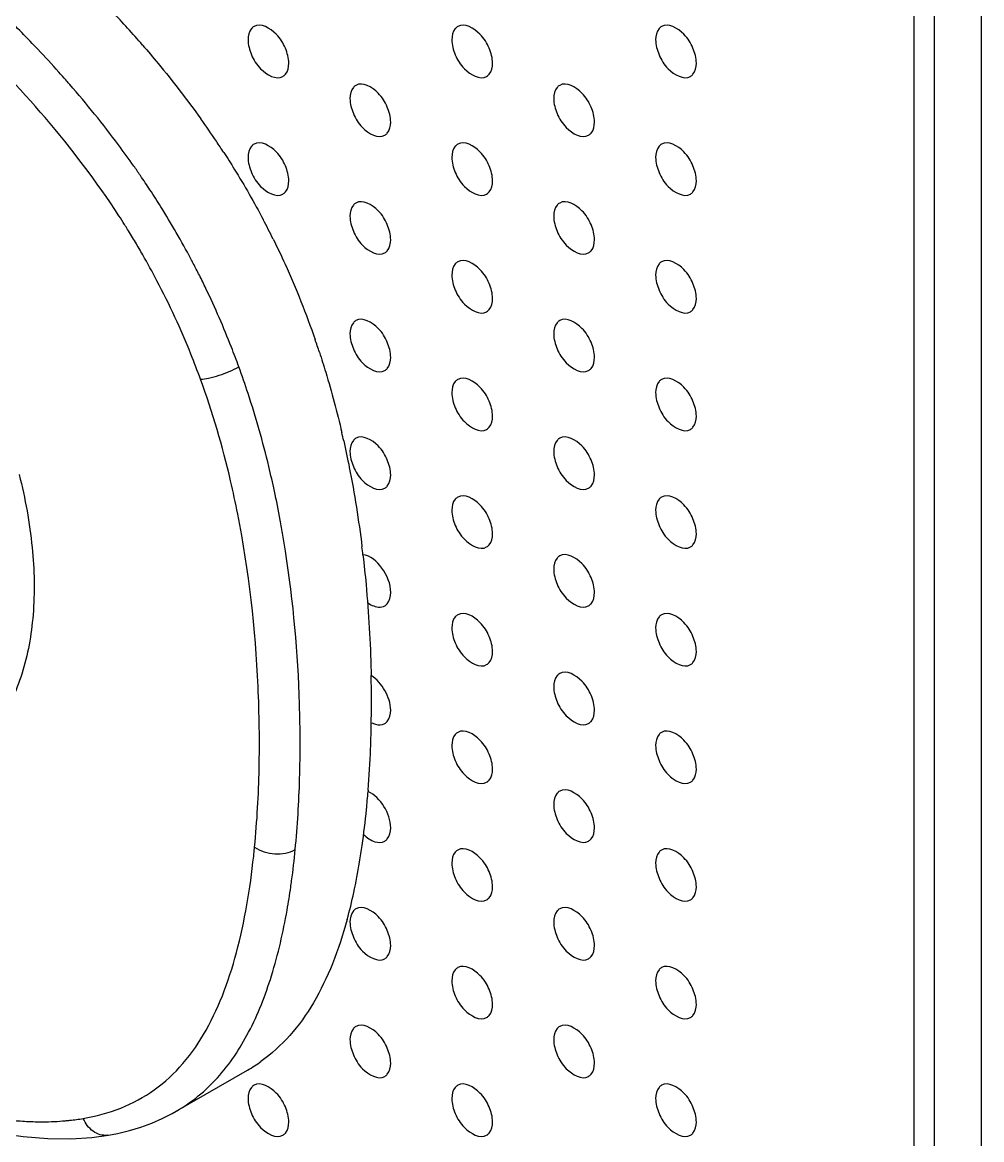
# Model space of a CAD drawing. Header units: millimetres. Extents: x 0 to 1189, y 0 to 841.
# Drawn here: x 120.17 to 153.46, y 495.67 to 534.45 of the extents above; entities that cross this region are included whole.
import ezdxf

# ---------------------------------------------------------------- set-up
doc = ezdxf.new("R2010")
doc.units = ezdxf.units.MM
doc.header["$LTSCALE"] = 65.395
doc.layers.get('0').update_dxf_attribs({"linetype": 'CONTINUOUS'})
doc.layers.add('AXIS', color=7, linetype='CONTINUOUS')
doc.layers.add('SURFACES', color=7, linetype='CONTINUOUS')

msp = doc.modelspace()

# ---------------------------------------------------------------- linework, layer by layer
at = {"color": 7, "linetype": 'Continuous'}
for p, q in [((151.117, 387.46), (151.117, 662.62)), ((131.984, 515.974), (131.986, 515.959)), ((131.987, 515.973), (131.988, 515.958)), ((132.267, 511.92), (132.269, 511.782)), ((132.27, 511.918), (132.273, 511.78)), ((132.169, 507.807), (132.165, 507.755)), ((132.169, 507.807), (132.165, 507.756)), ((125.51, 496.661), (127.985, 498.09)), ((121.848, 495.708), (122.582, 495.754)), ((122.582, 495.754), (123.154, 495.832)), ((123.154, 495.832), (123.154, 495.832))]:
    msp.add_line(p, q, dxfattribs=at)
at = {"color": 9, "linetype": 'Continuous'}
for p, q in [((120.52, 533.704), (120.509, 533.715)), ((120.521, 533.707), (120.51, 533.718)), ((121.709, 532.406), (121.674, 532.445)), ((121.711, 532.409), (121.676, 532.449)), ((125.511, 496.66), (125.529, 496.672))]:
    msp.add_line(p, q, dxfattribs=at)
at = {"color": 7, "linetype": 'Continuous'}
for points in [[(115.015, 497.033), (116.165, 496.657), (117.259, 496.343), (118.296, 496.092), (119.275, 495.905), (120.193, 495.78), (121.051, 495.715), (121.848, 495.708)], [(123.154, 495.832), (123.472, 495.892), (123.881, 495.99), (124.276, 496.108), (124.656, 496.247), (125.019, 496.404), (125.367, 496.579), (125.511, 496.66)]]:
    msp.add_lwpolyline(points, dxfattribs=at)
for centre, radius, start, end in [((93.808, 507.18), 40.416, 40.9329, 43.1513), ((100.503, 512.625), 31.781, 33.8365, 35.541), ((100.982, 512.948), 31.203, 32.9818, 33.8336), ((102.664, 513.944), 29.248, 26.3457, 27.8425), ((101.002, 513.315), 31.025, 18.1894, 19.054), ((97.283, 512.291), 34.884, 12.6335, 13.1309), ((90.042, 511.066), 42.23, 6.6733, 7.0418), ((87.568, 510.855), 44.714, 359.9064, 1.1857), ((89.17, 510.849), 43.112, 358.8652, 359.9114), ((91.805, 510.796), 40.477, 357.7927, 358.8657), ((95.284, 510.658), 36.995, 355.581, 357.7994), ((99.61, 510.341), 32.657, 354.365, 355.4595), ((102.687, 510.032), 29.565, 351.9362, 354.3741), ((106.68, 509.484), 25.534, 350.5872, 351.8974), ((109.765, 508.968), 22.407, 347.8459, 350.5982), ((113.603, 508.157), 18.484, 344.8128, 347.7998), ((125.112, 503.066), 5.746, 299.9993, 305.5036)]:
    msp.add_arc(centre, radius, start, end, dxfattribs=at)
at = {"color": 9, "linetype": 'Continuous'}
for centre, radius, start, end in [((88.637, 503.183), 44.139, 43.7712, 44.8502), ((89.839, 504.339), 42.472, 43.3934, 43.7466), ((91.308, 505.716), 40.459, 41.8648, 43.406), ((92.431, 506.726), 38.948, 41.3339, 41.8614), ((92.94, 507.173), 38.27, 41.0205, 41.255), ((98.031, 511.191), 31.782, 34.3638, 35.0857), ((98.309, 511.381), 31.445, 33.2763, 34.3646), ((99.068, 511.855), 29.156, 32.2926, 33.0014), ((99.308, 512.007), 28.871, 31.9009, 32.2921), ((99.644, 512.215), 28.477, 30.846, 31.9025), ((100.122, 512.501), 27.92, 29.807, 30.8454), ((100.187, 512.539), 27.844, 27.7013, 29.8057), ((99.89, 512.368), 29.58, 27.623, 27.9588), ((99.955, 512.402), 29.507, 26.7237, 27.6233), ((100.129, 512.489), 29.313, 25.7122, 26.724), ((98.723, 511.952), 30.818, 18.1899, 20.0087), ((93.282, 510.534), 36.445, 10.5017, 12.1157), ((91.964, 510.286), 37.786, 9.7018, 10.5063), ((90.975, 510.117), 38.789, 8.8657, 9.7016), ((96.521, 508.923), 31.857, 354.2356, 354.4212), ((100.479, 508.57), 29.297, 352.3248, 354.4605), ((102.525, 508.3), 27.233, 351.8505, 352.3138), ((105.046, 507.925), 24.684, 350.0082, 351.8811), ((123.048, 496.452), 0.629, 277.3279, 279.6597)]:
    msp.add_arc(centre, radius, start, end, dxfattribs=at)
for points, knots in [([(123.52, 527.735), (122.746, 528.927), (121.052, 531.157), (119.114, 533.171), (118.123, 534.117)], [0, 0, 0, 0, 0.509246, 1, 1, 1, 1]), ([(124.037, 529.459), (123.862, 529.709), (123.158, 530.681), (122.402, 531.615), (121.814, 532.291)], [0, 0, 0, 0, 0.253695, 1, 1, 1, 1]), ([(126.018, 526.237), (125.691, 526.853), (125.226, 527.658), (124.725, 528.44), (124.598, 528.634)], [0, 0, 0, 0, 0.750671, 1, 1, 1, 1]), ([(126.35, 522.065), (126.244, 522.354), (125.799, 523.518), (125.276, 524.652), (124.84, 525.483)], [0, 0, 0, 0, 0.247239, 1, 1, 1, 1]), ([(127.681, 522.497), (127.598, 522.724), (127.251, 523.641), (126.86, 524.542), (126.539, 525.207)], [0, 0, 0, 0, 0.247075, 1, 1, 1, 1]), ([(126.35, 522.065), (126.444, 522.068), (126.663, 522.103), (127.116, 522.228), (127.466, 522.373), (127.681, 522.497)], [0, 0, 0, 0, 0.200193, 0.471552, 1, 1, 1, 1]), ([(127.643, 517.382), (127.567, 517.77), (127.226, 519.354), (126.769, 520.914), (126.35, 522.065)], [0, 0, 0, 0, 0.243958, 1, 1, 1, 1]), ([(128.915, 518.183), (128.854, 518.468), (128.594, 519.609), (128.275, 520.737), (128.001, 521.572)], [0, 0, 0, 0, 0.248759, 1, 1, 1, 1]), ([(120.06, 518.752), (120.269, 517.923), (120.566, 516.309), (120.619, 513.966), (120.252, 511.886), (119.699, 510.67), (119.356, 510.155)], [0, 0, 0, 0, 0.289689, 0.554182, 0.790349, 1, 1, 1, 1]), ([(128.228, 505.826), (128.316, 506.732), (128.417, 508.59), (128.364, 512.458), (128.033, 515.411), (127.643, 517.382)], [0, 0, 0, 0, 0.235393, 0.480481, 1, 1, 1, 1]), ([(129.638, 505.742), (129.718, 506.561), (129.817, 508.241), (129.809, 511.702), (129.575, 514.338), (129.3, 516.096)], [0, 0, 0, 0, 0.237858, 0.485932, 1, 1, 1, 1]), ([(122.28, 496.409), (122.725, 496.485), (123.595, 496.717), (124.787, 497.363), (125.794, 498.3), (126.598, 499.483), (127.218, 500.858), (127.849, 502.936), (128.103, 504.593), (128.218, 505.723)], [0, 0, 0, 0, 0.113375, 0.224341, 0.337086, 0.455424, 0.58121, 0.714513, 1, 1, 1, 1]), ([(128.228, 505.826), (128.43, 505.685), (128.921, 505.543), (129.43, 505.622), (129.638, 505.742)], [0, 0, 0, 0, 0.506803, 1, 1, 1, 1]), ([(125.529, 496.672), (125.791, 496.824), (126.292, 497.172), (127.195, 498.038), (128.116, 499.431), (128.889, 501.42), (129.22, 502.874), (129.355, 503.642)], [0, 0, 0, 0, 0.110744, 0.222283, 0.456208, 0.714349, 1, 1, 1, 1]), ([(119.82, 496.344), (119.886, 496.338), (120.152, 496.316), (120.417, 496.303), (120.616, 496.298)], [0, 0, 0, 0, 0.252421, 1, 1, 1, 1]), ([(120.616, 496.298), (120.705, 496.296), (121.054, 496.293), (121.404, 496.307), (121.664, 496.33)], [0, 0, 0, 0, 0.253495, 1, 1, 1, 1]), ([(121.664, 496.33), (121.716, 496.335), (121.922, 496.355), (122.127, 496.383), (122.28, 496.409)], [0, 0, 0, 0, 0.25197, 1, 1, 1, 1]), ([(123.128, 495.828), (123.044, 495.817), (122.863, 495.831), (122.53, 495.995), (122.353, 496.236), (122.28, 496.409)], [0, 0, 0, 0, 0.232936, 0.48422, 1, 1, 1, 1])]:
    msp.add_open_spline(points, degree=3, knots=knots, dxfattribs=at)
at = {"color": 7, "linetype": 'Continuous'}
for points, knots in [([(124.341, 533.659), (124.522, 533.45), (125.225, 532.62), (125.892, 531.759), (126.363, 531.099)], [0, 0, 0, 0, 0.254601, 1, 1, 1, 1]), ([(127.156, 529.934), (127.281, 529.743), (127.763, 528.982), (128.211, 528.199), (128.525, 527.604)], [0, 0, 0, 0, 0.253075, 1, 1, 1, 1]), ([(128.873, 526.924), (129.015, 526.639), (129.554, 525.503), (130.02, 524.331), (130.327, 523.443)], [0, 0, 0, 0, 0.252828, 1, 1, 1, 1]), ([(130.476, 522.999), (130.552, 522.769), (130.842, 521.85), (131.09, 520.918), (131.254, 520.216)], [0, 0, 0, 0, 0.251191, 1, 1, 1, 1]), ([(131.322, 519.92), (131.39, 519.615), (131.646, 518.398), (131.84, 517.167), (131.954, 516.243)], [0, 0, 0, 0, 0.2514, 1, 1, 1, 1]), ([(131.988, 515.958), (132.028, 515.619), (132.168, 514.276), (132.246, 512.927), (132.27, 511.918)], [0, 0, 0, 0, 0.25276, 1, 1, 1, 1]), ([(131.441, 503.315), (131.299, 502.793), (130.976, 501.8), (130.321, 500.433), (129.497, 499.272), (128.814, 498.648), (128.449, 498.388)], [0, 0, 0, 0, 0.276397, 0.53226, 0.771076, 1, 1, 1, 1])]:
    msp.add_open_spline(points, degree=3, knots=knots, dxfattribs=at)
at = {"layer": 'AXIS', "color": 7, "linetype": 'Continuous'}
for points, knots in [([(129.415, 533.029), (129.415, 533.208), (129.309, 533.582), (128.996, 534.109), (128.442, 534.439), (128.207, 534.303)], [0, 0, 0, 0, 0.277753, 0.577543, 1, 1, 1, 1]), ([(136.486, 533.029), (136.486, 533.208), (136.38, 533.582), (136.067, 534.109), (135.513, 534.439), (135.278, 534.303)], [0, 0, 0, 0, 0.277753, 0.577543, 1, 1, 1, 1]), ([(143.557, 533.029), (143.557, 533.208), (143.451, 533.583), (143.138, 534.109), (142.585, 534.439), (142.349, 534.303)], [0, 0, 0, 0, 0.277753, 0.577543, 1, 1, 1, 1]), ([(128.207, 534.303), (128.174, 534.284), (128.04, 534.17), (128.001, 533.979), (128.001, 533.845)], [0, 0, 0, 0, 0.220867, 1, 1, 1, 1]), ([(135.278, 534.303), (135.246, 534.284), (135.111, 534.17), (135.072, 533.98), (135.072, 533.845)], [0, 0, 0, 0, 0.220867, 1, 1, 1, 1]), ([(142.349, 534.303), (142.317, 534.284), (142.182, 534.17), (142.143, 533.98), (142.143, 533.845)], [0, 0, 0, 0, 0.220867, 1, 1, 1, 1]), ([(128.001, 533.845), (128.001, 533.667), (128.107, 533.292), (128.42, 532.765), (128.974, 532.435), (129.209, 532.572)], [0, 0, 0, 0, 0.277753, 0.577543, 1, 1, 1, 1]), ([(135.072, 533.845), (135.072, 533.667), (135.178, 533.292), (135.491, 532.766), (136.045, 532.435), (136.28, 532.572)], [0, 0, 0, 0, 0.277753, 0.577543, 1, 1, 1, 1]), ([(142.143, 533.845), (142.143, 533.667), (142.249, 533.292), (142.562, 532.766), (143.116, 532.435), (143.351, 532.572)], [0, 0, 0, 0, 0.277753, 0.577543, 1, 1, 1, 1]), ([(129.209, 532.572), (129.242, 532.591), (129.376, 532.704), (129.415, 532.895), (129.415, 533.029)], [0, 0, 0, 0, 0.220867, 1, 1, 1, 1]), ([(136.28, 532.572), (136.313, 532.591), (136.447, 532.704), (136.486, 532.895), (136.486, 533.029)], [0, 0, 0, 0, 0.220867, 1, 1, 1, 1]), ([(143.351, 532.572), (143.384, 532.591), (143.518, 532.704), (143.557, 532.895), (143.557, 533.029)], [0, 0, 0, 0, 0.220867, 1, 1, 1, 1]), ([(132.951, 530.988), (132.951, 531.166), (132.844, 531.541), (132.532, 532.068), (131.978, 532.398), (131.743, 532.262)], [0, 0, 0, 0, 0.277753, 0.577543, 1, 1, 1, 1]), ([(140.022, 530.988), (140.022, 531.166), (139.916, 531.541), (139.603, 532.068), (139.049, 532.398), (138.814, 532.262)], [0, 0, 0, 0, 0.277753, 0.577543, 1, 1, 1, 1]), ([(131.743, 532.262), (131.71, 532.242), (131.575, 532.129), (131.536, 531.938), (131.536, 531.804)], [0, 0, 0, 0, 0.220867, 1, 1, 1, 1]), ([(138.814, 532.262), (138.781, 532.242), (138.647, 532.129), (138.608, 531.938), (138.608, 531.804)], [0, 0, 0, 0, 0.220867, 1, 1, 1, 1]), ([(131.536, 531.804), (131.536, 531.625), (131.643, 531.251), (131.955, 530.724), (132.509, 530.394), (132.744, 530.53)], [0, 0, 0, 0, 0.277753, 0.577543, 1, 1, 1, 1]), ([(138.608, 531.804), (138.608, 531.625), (138.714, 531.251), (139.026, 530.724), (139.58, 530.394), (139.815, 530.53)], [0, 0, 0, 0, 0.277753, 0.577543, 1, 1, 1, 1]), ([(132.744, 530.53), (132.777, 530.549), (132.912, 530.663), (132.951, 530.854), (132.951, 530.988)], [0, 0, 0, 0, 0.220867, 1, 1, 1, 1]), ([(139.815, 530.53), (139.848, 530.549), (139.983, 530.663), (140.022, 530.854), (140.022, 530.988)], [0, 0, 0, 0, 0.220867, 1, 1, 1, 1]), ([(128.207, 530.22), (128.174, 530.201), (128.04, 530.088), (128.001, 529.897), (128.001, 529.763)], [0, 0, 0, 0, 0.220867, 1, 1, 1, 1]), ([(129.415, 528.946), (129.415, 529.125), (129.309, 529.5), (128.996, 530.026), (128.442, 530.357), (128.207, 530.22)], [0, 0, 0, 0, 0.277753, 0.577543, 1, 1, 1, 1]), ([(135.278, 530.22), (135.246, 530.201), (135.111, 530.088), (135.072, 529.897), (135.072, 529.763)], [0, 0, 0, 0, 0.220867, 1, 1, 1, 1]), ([(136.486, 528.946), (136.486, 529.125), (136.38, 529.5), (136.067, 530.026), (135.513, 530.357), (135.278, 530.22)], [0, 0, 0, 0, 0.277753, 0.577543, 1, 1, 1, 1]), ([(142.349, 530.22), (142.317, 530.201), (142.182, 530.088), (142.143, 529.897), (142.143, 529.763)], [0, 0, 0, 0, 0.220867, 1, 1, 1, 1]), ([(143.557, 528.947), (143.557, 529.125), (143.451, 529.5), (143.138, 530.026), (142.585, 530.357), (142.349, 530.22)], [0, 0, 0, 0, 0.277753, 0.577543, 1, 1, 1, 1]), ([(128.001, 529.763), (128.001, 529.584), (128.107, 529.209), (128.42, 528.683), (128.974, 528.352), (129.209, 528.489)], [0, 0, 0, 0, 0.277753, 0.577543, 1, 1, 1, 1]), ([(135.072, 529.763), (135.072, 529.584), (135.178, 529.209), (135.491, 528.683), (136.045, 528.352), (136.28, 528.489)], [0, 0, 0, 0, 0.277753, 0.577543, 1, 1, 1, 1]), ([(142.143, 529.763), (142.143, 529.584), (142.249, 529.209), (142.562, 528.683), (143.116, 528.352), (143.351, 528.489)], [0, 0, 0, 0, 0.277753, 0.577543, 1, 1, 1, 1]), ([(129.209, 528.489), (129.242, 528.508), (129.376, 528.622), (129.415, 528.812), (129.415, 528.946)], [0, 0, 0, 0, 0.220867, 1, 1, 1, 1]), ([(136.28, 528.489), (136.313, 528.508), (136.447, 528.622), (136.486, 528.812), (136.486, 528.946)], [0, 0, 0, 0, 0.220867, 1, 1, 1, 1]), ([(143.351, 528.489), (143.384, 528.508), (143.518, 528.622), (143.557, 528.812), (143.557, 528.947)], [0, 0, 0, 0, 0.220867, 1, 1, 1, 1]), ([(131.743, 528.179), (131.71, 528.16), (131.575, 528.046), (131.536, 527.856), (131.536, 527.722)], [0, 0, 0, 0, 0.220867, 1, 1, 1, 1]), ([(132.951, 526.905), (132.951, 527.084), (132.844, 527.459), (132.532, 527.985), (131.978, 528.316), (131.743, 528.179)], [0, 0, 0, 0, 0.277753, 0.577543, 1, 1, 1, 1]), ([(138.814, 528.179), (138.781, 528.16), (138.647, 528.047), (138.608, 527.856), (138.608, 527.722)], [0, 0, 0, 0, 0.220867, 1, 1, 1, 1]), ([(140.022, 526.905), (140.022, 527.084), (139.916, 527.459), (139.603, 527.985), (139.049, 528.316), (138.814, 528.179)], [0, 0, 0, 0, 0.277753, 0.577543, 1, 1, 1, 1]), ([(131.536, 527.722), (131.536, 527.543), (131.643, 527.168), (131.955, 526.642), (132.509, 526.311), (132.744, 526.448)], [0, 0, 0, 0, 0.277753, 0.577543, 1, 1, 1, 1]), ([(138.608, 527.722), (138.608, 527.543), (138.714, 527.168), (139.026, 526.642), (139.58, 526.311), (139.815, 526.448)], [0, 0, 0, 0, 0.277753, 0.577543, 1, 1, 1, 1]), ([(132.744, 526.448), (132.777, 526.467), (132.912, 526.58), (132.951, 526.771), (132.951, 526.905)], [0, 0, 0, 0, 0.220867, 1, 1, 1, 1]), ([(139.815, 526.448), (139.848, 526.467), (139.983, 526.58), (140.022, 526.771), (140.022, 526.905)], [0, 0, 0, 0, 0.220867, 1, 1, 1, 1]), ([(136.486, 524.864), (136.486, 525.043), (136.38, 525.417), (136.067, 525.944), (135.513, 526.274), (135.278, 526.138)], [0, 0, 0, 0, 0.277753, 0.577543, 1, 1, 1, 1]), ([(143.557, 524.864), (143.557, 525.043), (143.451, 525.418), (143.138, 525.944), (142.585, 526.274), (142.349, 526.138)], [0, 0, 0, 0, 0.277753, 0.577543, 1, 1, 1, 1]), ([(135.278, 526.138), (135.246, 526.119), (135.111, 526.005), (135.072, 525.815), (135.072, 525.68)], [0, 0, 0, 0, 0.220867, 1, 1, 1, 1]), ([(142.349, 526.138), (142.317, 526.119), (142.182, 526.005), (142.143, 525.815), (142.143, 525.68)], [0, 0, 0, 0, 0.220867, 1, 1, 1, 1]), ([(135.072, 525.68), (135.072, 525.502), (135.178, 525.127), (135.491, 524.601), (136.045, 524.27), (136.28, 524.407)], [0, 0, 0, 0, 0.277753, 0.577543, 1, 1, 1, 1]), ([(142.143, 525.68), (142.143, 525.502), (142.249, 525.127), (142.562, 524.601), (143.116, 524.27), (143.351, 524.407)], [0, 0, 0, 0, 0.277753, 0.577543, 1, 1, 1, 1]), ([(136.28, 524.407), (136.313, 524.426), (136.447, 524.539), (136.486, 524.73), (136.486, 524.864)], [0, 0, 0, 0, 0.220867, 1, 1, 1, 1]), ([(143.351, 524.407), (143.384, 524.426), (143.518, 524.539), (143.557, 524.73), (143.557, 524.864)], [0, 0, 0, 0, 0.220867, 1, 1, 1, 1]), ([(132.951, 522.823), (132.951, 523.001), (132.844, 523.376), (132.532, 523.903), (131.978, 524.233), (131.743, 524.097)], [0, 0, 0, 0, 0.277753, 0.577543, 1, 1, 1, 1]), ([(140.022, 522.823), (140.022, 523.001), (139.916, 523.376), (139.603, 523.903), (139.049, 524.233), (138.814, 524.097)], [0, 0, 0, 0, 0.277753, 0.577543, 1, 1, 1, 1]), ([(131.743, 524.097), (131.71, 524.077), (131.575, 523.964), (131.536, 523.773), (131.536, 523.639)], [0, 0, 0, 0, 0.220867, 1, 1, 1, 1]), ([(138.814, 524.097), (138.781, 524.077), (138.647, 523.964), (138.608, 523.773), (138.608, 523.639)], [0, 0, 0, 0, 0.220867, 1, 1, 1, 1]), ([(131.536, 523.639), (131.536, 523.46), (131.643, 523.086), (131.955, 522.559), (132.509, 522.229), (132.744, 522.365)], [0, 0, 0, 0, 0.277753, 0.577543, 1, 1, 1, 1]), ([(138.608, 523.639), (138.608, 523.46), (138.714, 523.086), (139.026, 522.559), (139.58, 522.229), (139.815, 522.365)], [0, 0, 0, 0, 0.277753, 0.577543, 1, 1, 1, 1]), ([(132.744, 522.365), (132.777, 522.384), (132.912, 522.498), (132.951, 522.689), (132.951, 522.823)], [0, 0, 0, 0, 0.220867, 1, 1, 1, 1]), ([(139.815, 522.365), (139.848, 522.384), (139.983, 522.498), (140.022, 522.689), (140.022, 522.823)], [0, 0, 0, 0, 0.220867, 1, 1, 1, 1]), ([(135.278, 522.055), (135.246, 522.036), (135.111, 521.923), (135.072, 521.732), (135.072, 521.598)], [0, 0, 0, 0, 0.220867, 1, 1, 1, 1]), ([(136.486, 520.781), (136.486, 520.96), (136.38, 521.335), (136.067, 521.861), (135.513, 522.192), (135.278, 522.055)], [0, 0, 0, 0, 0.277753, 0.577543, 1, 1, 1, 1]), ([(142.349, 522.055), (142.317, 522.036), (142.182, 521.923), (142.143, 521.732), (142.143, 521.598)], [0, 0, 0, 0, 0.220867, 1, 1, 1, 1]), ([(143.557, 520.781), (143.557, 520.96), (143.451, 521.335), (143.138, 521.861), (142.585, 522.192), (142.349, 522.055)], [0, 0, 0, 0, 0.277753, 0.577543, 1, 1, 1, 1]), ([(135.072, 521.598), (135.072, 521.419), (135.178, 521.044), (135.491, 520.518), (136.045, 520.187), (136.28, 520.324)], [0, 0, 0, 0, 0.277753, 0.577543, 1, 1, 1, 1]), ([(142.143, 521.598), (142.143, 521.419), (142.249, 521.044), (142.562, 520.518), (143.116, 520.187), (143.351, 520.324)], [0, 0, 0, 0, 0.277753, 0.577543, 1, 1, 1, 1]), ([(136.28, 520.324), (136.313, 520.343), (136.447, 520.457), (136.486, 520.647), (136.486, 520.781)], [0, 0, 0, 0, 0.220867, 1, 1, 1, 1]), ([(143.351, 520.324), (143.384, 520.343), (143.518, 520.457), (143.557, 520.647), (143.557, 520.781)], [0, 0, 0, 0, 0.220867, 1, 1, 1, 1]), ([(131.743, 520.014), (131.71, 519.995), (131.575, 519.881), (131.536, 519.691), (131.536, 519.557)], [0, 0, 0, 0, 0.220867, 1, 1, 1, 1]), ([(132.951, 518.74), (132.951, 518.919), (132.844, 519.294), (132.532, 519.82), (131.978, 520.151), (131.743, 520.014)], [0, 0, 0, 0, 0.277753, 0.577543, 1, 1, 1, 1]), ([(138.814, 520.014), (138.781, 519.995), (138.647, 519.882), (138.608, 519.691), (138.608, 519.557)], [0, 0, 0, 0, 0.220867, 1, 1, 1, 1]), ([(140.022, 518.74), (140.022, 518.919), (139.916, 519.294), (139.603, 519.82), (139.049, 520.151), (138.814, 520.014)], [0, 0, 0, 0, 0.277753, 0.577543, 1, 1, 1, 1]), ([(131.536, 519.557), (131.536, 519.378), (131.643, 519.003), (131.955, 518.477), (132.509, 518.146), (132.744, 518.283)], [0, 0, 0, 0, 0.277753, 0.577543, 1, 1, 1, 1]), ([(138.608, 519.557), (138.608, 519.378), (138.714, 519.003), (139.026, 518.477), (139.58, 518.146), (139.815, 518.283)], [0, 0, 0, 0, 0.277753, 0.577543, 1, 1, 1, 1]), ([(132.744, 518.283), (132.777, 518.302), (132.912, 518.415), (132.951, 518.606), (132.951, 518.74)], [0, 0, 0, 0, 0.220867, 1, 1, 1, 1]), ([(139.815, 518.283), (139.848, 518.302), (139.983, 518.415), (140.022, 518.606), (140.022, 518.74)], [0, 0, 0, 0, 0.220867, 1, 1, 1, 1]), ([(136.486, 516.699), (136.486, 516.878), (136.38, 517.252), (136.067, 517.779), (135.513, 518.109), (135.278, 517.973)], [0, 0, 0, 0, 0.277753, 0.577543, 1, 1, 1, 1]), ([(143.557, 516.699), (143.557, 516.878), (143.451, 517.253), (143.138, 517.779), (142.585, 518.109), (142.349, 517.973)], [0, 0, 0, 0, 0.277753, 0.577543, 1, 1, 1, 1]), ([(135.278, 517.973), (135.246, 517.954), (135.111, 517.84), (135.072, 517.65), (135.072, 517.515)], [0, 0, 0, 0, 0.220867, 1, 1, 1, 1]), ([(142.349, 517.973), (142.317, 517.954), (142.182, 517.84), (142.143, 517.65), (142.143, 517.515)], [0, 0, 0, 0, 0.220867, 1, 1, 1, 1]), ([(135.072, 517.515), (135.072, 517.337), (135.178, 516.962), (135.491, 516.436), (136.045, 516.105), (136.28, 516.242)], [0, 0, 0, 0, 0.277753, 0.577543, 1, 1, 1, 1]), ([(142.143, 517.515), (142.143, 517.337), (142.249, 516.962), (142.562, 516.436), (143.116, 516.105), (143.351, 516.242)], [0, 0, 0, 0, 0.277753, 0.577543, 1, 1, 1, 1]), ([(136.28, 516.242), (136.313, 516.261), (136.447, 516.374), (136.486, 516.565), (136.486, 516.699)], [0, 0, 0, 0, 0.220867, 1, 1, 1, 1]), ([(143.351, 516.242), (143.384, 516.261), (143.518, 516.374), (143.557, 516.565), (143.557, 516.699)], [0, 0, 0, 0, 0.220867, 1, 1, 1, 1]), ([(132.951, 514.658), (132.951, 514.96), (132.725, 515.512), (132.25, 515.943), (131.984, 515.975)], [0, 0, 0, 0, 0.530167, 1, 1, 1, 1]), ([(138.814, 515.932), (138.781, 515.912), (138.647, 515.799), (138.608, 515.608), (138.608, 515.474)], [0, 0, 0, 0, 0.220867, 1, 1, 1, 1]), ([(140.022, 514.658), (140.022, 514.836), (139.916, 515.211), (139.603, 515.738), (139.049, 516.068), (138.814, 515.932)], [0, 0, 0, 0, 0.277753, 0.577543, 1, 1, 1, 1]), ([(138.608, 515.474), (138.608, 515.295), (138.714, 514.921), (139.026, 514.394), (139.58, 514.064), (139.815, 514.2)], [0, 0, 0, 0, 0.277753, 0.577543, 1, 1, 1, 1]), ([(132.744, 514.2), (132.777, 514.219), (132.912, 514.333), (132.951, 514.524), (132.951, 514.658)], [0, 0, 0, 0, 0.220867, 1, 1, 1, 1]), ([(139.815, 514.2), (139.848, 514.219), (139.983, 514.333), (140.022, 514.524), (140.022, 514.658)], [0, 0, 0, 0, 0.220867, 1, 1, 1, 1]), ([(132.146, 514.314), (132.197, 514.276), (132.369, 514.165), (132.619, 514.127), (132.744, 514.2)], [0, 0, 0, 0, 0.304523, 1, 1, 1, 1]), ([(135.278, 513.89), (135.246, 513.871), (135.111, 513.758), (135.072, 513.567), (135.072, 513.433)], [0, 0, 0, 0, 0.220867, 1, 1, 1, 1]), ([(136.486, 512.616), (136.486, 512.795), (136.38, 513.17), (136.067, 513.696), (135.513, 514.027), (135.278, 513.89)], [0, 0, 0, 0, 0.277753, 0.577543, 1, 1, 1, 1]), ([(142.349, 513.89), (142.317, 513.871), (142.182, 513.758), (142.143, 513.567), (142.143, 513.433)], [0, 0, 0, 0, 0.220867, 1, 1, 1, 1]), ([(143.557, 512.616), (143.557, 512.795), (143.451, 513.17), (143.138, 513.696), (142.585, 514.027), (142.349, 513.89)], [0, 0, 0, 0, 0.277753, 0.577543, 1, 1, 1, 1]), ([(135.072, 513.433), (135.072, 513.254), (135.178, 512.879), (135.491, 512.353), (136.045, 512.022), (136.28, 512.159)], [0, 0, 0, 0, 0.277753, 0.577543, 1, 1, 1, 1]), ([(142.143, 513.433), (142.143, 513.254), (142.249, 512.879), (142.562, 512.353), (143.116, 512.022), (143.351, 512.159)], [0, 0, 0, 0, 0.277753, 0.577543, 1, 1, 1, 1]), ([(136.28, 512.159), (136.313, 512.178), (136.447, 512.292), (136.486, 512.482), (136.486, 512.616)], [0, 0, 0, 0, 0.220867, 1, 1, 1, 1]), ([(143.351, 512.159), (143.384, 512.178), (143.518, 512.292), (143.557, 512.482), (143.557, 512.616)], [0, 0, 0, 0, 0.220867, 1, 1, 1, 1]), ([(138.814, 511.849), (138.781, 511.83), (138.647, 511.717), (138.608, 511.526), (138.608, 511.392)], [0, 0, 0, 0, 0.220867, 1, 1, 1, 1]), ([(140.022, 510.575), (140.022, 510.754), (139.916, 511.129), (139.603, 511.655), (139.049, 511.986), (138.814, 511.849)], [0, 0, 0, 0, 0.277753, 0.577543, 1, 1, 1, 1]), ([(132.951, 510.575), (132.951, 510.812), (132.791, 511.281), (132.472, 511.659), (132.269, 511.784)], [0, 0, 0, 0, 0.497758, 1, 1, 1, 1]), ([(138.608, 511.392), (138.608, 511.213), (138.714, 510.838), (139.026, 510.312), (139.58, 509.981), (139.815, 510.118)], [0, 0, 0, 0, 0.277753, 0.577543, 1, 1, 1, 1]), ([(132.744, 510.118), (132.777, 510.137), (132.912, 510.25), (132.951, 510.441), (132.951, 510.575)], [0, 0, 0, 0, 0.220867, 1, 1, 1, 1]), ([(139.815, 510.118), (139.848, 510.137), (139.983, 510.25), (140.022, 510.441), (140.022, 510.575)], [0, 0, 0, 0, 0.220867, 1, 1, 1, 1]), ([(132.297, 510.138), (132.337, 510.119), (132.477, 510.062), (132.651, 510.063), (132.744, 510.118)], [0, 0, 0, 0, 0.290299, 1, 1, 1, 1]), ([(136.486, 508.534), (136.486, 508.713), (136.38, 509.087), (136.067, 509.614), (135.513, 509.944), (135.278, 509.808)], [0, 0, 0, 0, 0.277753, 0.577543, 1, 1, 1, 1]), ([(143.557, 508.534), (143.557, 508.713), (143.451, 509.088), (143.138, 509.614), (142.585, 509.944), (142.349, 509.808)], [0, 0, 0, 0, 0.277753, 0.577543, 1, 1, 1, 1]), ([(135.278, 509.808), (135.246, 509.789), (135.111, 509.675), (135.072, 509.485), (135.072, 509.35)], [0, 0, 0, 0, 0.220867, 1, 1, 1, 1]), ([(142.349, 509.808), (142.317, 509.789), (142.182, 509.675), (142.143, 509.485), (142.143, 509.35)], [0, 0, 0, 0, 0.220867, 1, 1, 1, 1]), ([(135.072, 509.35), (135.072, 509.172), (135.178, 508.797), (135.491, 508.271), (136.045, 507.94), (136.28, 508.077)], [0, 0, 0, 0, 0.277753, 0.577543, 1, 1, 1, 1]), ([(142.143, 509.35), (142.143, 509.172), (142.249, 508.797), (142.562, 508.271), (143.116, 507.94), (143.351, 508.077)], [0, 0, 0, 0, 0.277753, 0.577543, 1, 1, 1, 1]), ([(136.28, 508.077), (136.313, 508.096), (136.447, 508.209), (136.486, 508.4), (136.486, 508.534)], [0, 0, 0, 0, 0.220867, 1, 1, 1, 1]), ([(143.351, 508.077), (143.384, 508.096), (143.518, 508.209), (143.557, 508.4), (143.557, 508.534)], [0, 0, 0, 0, 0.220867, 1, 1, 1, 1]), ([(132.951, 506.493), (132.951, 506.753), (132.766, 507.257), (132.395, 507.655), (132.164, 507.758)], [0, 0, 0, 0, 0.50787, 1, 1, 1, 1]), ([(138.814, 507.767), (138.781, 507.747), (138.647, 507.634), (138.608, 507.443), (138.608, 507.309)], [0, 0, 0, 0, 0.220867, 1, 1, 1, 1]), ([(140.022, 506.493), (140.022, 506.671), (139.916, 507.046), (139.603, 507.573), (139.049, 507.903), (138.814, 507.767)], [0, 0, 0, 0, 0.277753, 0.577543, 1, 1, 1, 1]), ([(138.608, 507.309), (138.608, 507.13), (138.714, 506.756), (139.026, 506.229), (139.58, 505.899), (139.815, 506.035)], [0, 0, 0, 0, 0.277753, 0.577543, 1, 1, 1, 1]), ([(132.744, 506.035), (132.777, 506.054), (132.912, 506.168), (132.951, 506.359), (132.951, 506.493)], [0, 0, 0, 0, 0.220867, 1, 1, 1, 1]), ([(139.815, 506.035), (139.848, 506.054), (139.983, 506.168), (140.022, 506.359), (140.022, 506.493)], [0, 0, 0, 0, 0.220867, 1, 1, 1, 1]), ([(132.009, 506.266), (132.12, 506.157), (132.34, 505.986), (132.645, 505.978), (132.744, 506.035)], [0, 0, 0, 0, 0.575221, 1, 1, 1, 1]), ([(135.278, 505.725), (135.246, 505.706), (135.111, 505.593), (135.072, 505.402), (135.072, 505.268)], [0, 0, 0, 0, 0.220867, 1, 1, 1, 1]), ([(136.486, 504.451), (136.486, 504.63), (136.38, 505.005), (136.067, 505.531), (135.513, 505.862), (135.278, 505.725)], [0, 0, 0, 0, 0.277753, 0.577543, 1, 1, 1, 1]), ([(142.349, 505.725), (142.317, 505.706), (142.182, 505.593), (142.143, 505.402), (142.143, 505.268)], [0, 0, 0, 0, 0.220867, 1, 1, 1, 1]), ([(143.557, 504.451), (143.557, 504.63), (143.451, 505.005), (143.138, 505.531), (142.585, 505.862), (142.349, 505.725)], [0, 0, 0, 0, 0.277753, 0.577543, 1, 1, 1, 1]), ([(135.072, 505.268), (135.072, 505.089), (135.178, 504.714), (135.491, 504.188), (136.045, 503.857), (136.28, 503.994)], [0, 0, 0, 0, 0.277753, 0.577543, 1, 1, 1, 1]), ([(142.143, 505.268), (142.143, 505.089), (142.249, 504.714), (142.562, 504.188), (143.116, 503.857), (143.351, 503.994)], [0, 0, 0, 0, 0.277753, 0.577543, 1, 1, 1, 1]), ([(136.28, 503.994), (136.313, 504.013), (136.447, 504.127), (136.486, 504.317), (136.486, 504.451)], [0, 0, 0, 0, 0.220867, 1, 1, 1, 1]), ([(143.351, 503.994), (143.384, 504.013), (143.518, 504.127), (143.557, 504.317), (143.557, 504.451)], [0, 0, 0, 0, 0.220867, 1, 1, 1, 1]), ([(131.743, 503.684), (131.71, 503.665), (131.575, 503.551), (131.536, 503.361), (131.536, 503.227)], [0, 0, 0, 0, 0.220867, 1, 1, 1, 1]), ([(132.951, 502.41), (132.951, 502.589), (132.844, 502.964), (132.532, 503.49), (131.978, 503.821), (131.743, 503.684)], [0, 0, 0, 0, 0.277753, 0.577543, 1, 1, 1, 1]), ([(138.814, 503.684), (138.781, 503.665), (138.647, 503.551), (138.608, 503.361), (138.608, 503.227)], [0, 0, 0, 0, 0.220867, 1, 1, 1, 1]), ([(140.022, 502.41), (140.022, 502.589), (139.916, 502.964), (139.603, 503.49), (139.049, 503.821), (138.814, 503.684)], [0, 0, 0, 0, 0.277753, 0.577543, 1, 1, 1, 1]), ([(131.536, 503.227), (131.536, 503.048), (131.643, 502.673), (131.955, 502.147), (132.509, 501.816), (132.744, 501.953)], [0, 0, 0, 0, 0.277753, 0.577543, 1, 1, 1, 1]), ([(138.608, 503.227), (138.608, 503.048), (138.714, 502.673), (139.026, 502.147), (139.58, 501.816), (139.815, 501.953)], [0, 0, 0, 0, 0.277753, 0.577543, 1, 1, 1, 1]), ([(132.744, 501.953), (132.777, 501.972), (132.912, 502.085), (132.951, 502.276), (132.951, 502.41)], [0, 0, 0, 0, 0.220867, 1, 1, 1, 1]), ([(139.815, 501.953), (139.848, 501.972), (139.983, 502.085), (140.022, 502.276), (140.022, 502.41)], [0, 0, 0, 0, 0.220867, 1, 1, 1, 1]), ([(136.486, 500.369), (136.486, 500.548), (136.38, 500.922), (136.067, 501.449), (135.513, 501.779), (135.278, 501.643)], [0, 0, 0, 0, 0.277753, 0.577543, 1, 1, 1, 1]), ([(143.557, 500.369), (143.557, 500.548), (143.451, 500.923), (143.138, 501.449), (142.585, 501.779), (142.349, 501.643)], [0, 0, 0, 0, 0.277753, 0.577543, 1, 1, 1, 1]), ([(135.278, 501.643), (135.246, 501.624), (135.111, 501.51), (135.072, 501.32), (135.072, 501.185)], [0, 0, 0, 0, 0.220867, 1, 1, 1, 1]), ([(142.349, 501.643), (142.317, 501.624), (142.182, 501.51), (142.143, 501.32), (142.143, 501.185)], [0, 0, 0, 0, 0.220867, 1, 1, 1, 1]), ([(135.072, 501.185), (135.072, 501.007), (135.178, 500.632), (135.491, 500.106), (136.045, 499.775), (136.28, 499.912)], [0, 0, 0, 0, 0.277753, 0.577543, 1, 1, 1, 1]), ([(142.143, 501.185), (142.143, 501.007), (142.249, 500.632), (142.562, 500.106), (143.116, 499.775), (143.351, 499.912)], [0, 0, 0, 0, 0.277753, 0.577543, 1, 1, 1, 1]), ([(136.28, 499.912), (136.313, 499.931), (136.447, 500.044), (136.486, 500.235), (136.486, 500.369)], [0, 0, 0, 0, 0.220867, 1, 1, 1, 1]), ([(143.351, 499.912), (143.384, 499.931), (143.518, 500.044), (143.557, 500.235), (143.557, 500.369)], [0, 0, 0, 0, 0.220867, 1, 1, 1, 1]), ([(131.743, 499.602), (131.71, 499.582), (131.575, 499.469), (131.536, 499.278), (131.536, 499.144)], [0, 0, 0, 0, 0.220867, 1, 1, 1, 1]), ([(132.951, 498.328), (132.951, 498.506), (132.844, 498.881), (132.532, 499.408), (131.978, 499.738), (131.743, 499.602)], [0, 0, 0, 0, 0.277753, 0.577543, 1, 1, 1, 1]), ([(138.814, 499.602), (138.781, 499.582), (138.647, 499.469), (138.608, 499.278), (138.608, 499.144)], [0, 0, 0, 0, 0.220867, 1, 1, 1, 1]), ([(140.022, 498.328), (140.022, 498.506), (139.916, 498.881), (139.603, 499.408), (139.049, 499.738), (138.814, 499.602)], [0, 0, 0, 0, 0.277753, 0.577543, 1, 1, 1, 1]), ([(131.536, 499.144), (131.536, 498.965), (131.643, 498.591), (131.955, 498.064), (132.509, 497.734), (132.744, 497.87)], [0, 0, 0, 0, 0.277753, 0.577543, 1, 1, 1, 1]), ([(138.608, 499.144), (138.608, 498.965), (138.714, 498.591), (139.026, 498.064), (139.58, 497.734), (139.815, 497.87)], [0, 0, 0, 0, 0.277753, 0.577543, 1, 1, 1, 1]), ([(132.744, 497.87), (132.777, 497.889), (132.912, 498.003), (132.951, 498.194), (132.951, 498.328)], [0, 0, 0, 0, 0.220867, 1, 1, 1, 1]), ([(139.815, 497.87), (139.848, 497.889), (139.983, 498.003), (140.022, 498.194), (140.022, 498.328)], [0, 0, 0, 0, 0.220867, 1, 1, 1, 1]), ([(128.207, 497.56), (128.174, 497.541), (128.04, 497.428), (128.001, 497.237), (128.001, 497.103)], [0, 0, 0, 0, 0.220867, 1, 1, 1, 1]), ([(129.415, 496.286), (129.415, 496.465), (129.309, 496.84), (128.996, 497.366), (128.442, 497.697), (128.207, 497.56)], [0, 0, 0, 0, 0.277753, 0.577543, 1, 1, 1, 1]), ([(135.278, 497.56), (135.246, 497.541), (135.111, 497.428), (135.072, 497.237), (135.072, 497.103)], [0, 0, 0, 0, 0.220867, 1, 1, 1, 1]), ([(136.486, 496.286), (136.486, 496.465), (136.38, 496.84), (136.067, 497.366), (135.513, 497.697), (135.278, 497.56)], [0, 0, 0, 0, 0.277753, 0.577543, 1, 1, 1, 1]), ([(142.349, 497.56), (142.317, 497.541), (142.182, 497.428), (142.143, 497.237), (142.143, 497.103)], [0, 0, 0, 0, 0.220867, 1, 1, 1, 1]), ([(143.557, 496.286), (143.557, 496.465), (143.451, 496.84), (143.138, 497.366), (142.585, 497.697), (142.349, 497.56)], [0, 0, 0, 0, 0.277753, 0.577543, 1, 1, 1, 1]), ([(128.001, 497.103), (128.001, 496.924), (128.107, 496.549), (128.42, 496.023), (128.974, 495.692), (129.209, 495.829)], [0, 0, 0, 0, 0.277753, 0.577543, 1, 1, 1, 1]), ([(135.072, 497.103), (135.072, 496.924), (135.178, 496.549), (135.491, 496.023), (136.045, 495.692), (136.28, 495.829)], [0, 0, 0, 0, 0.277753, 0.577543, 1, 1, 1, 1]), ([(142.143, 497.103), (142.143, 496.924), (142.249, 496.549), (142.562, 496.023), (143.116, 495.692), (143.351, 495.829)], [0, 0, 0, 0, 0.277753, 0.577543, 1, 1, 1, 1]), ([(129.209, 495.829), (129.242, 495.848), (129.376, 495.962), (129.415, 496.152), (129.415, 496.286)], [0, 0, 0, 0, 0.220867, 1, 1, 1, 1]), ([(136.28, 495.829), (136.313, 495.848), (136.447, 495.962), (136.486, 496.152), (136.486, 496.286)], [0, 0, 0, 0, 0.220867, 1, 1, 1, 1]), ([(143.351, 495.829), (143.384, 495.848), (143.518, 495.962), (143.557, 496.152), (143.557, 496.286)], [0, 0, 0, 0, 0.220867, 1, 1, 1, 1])]:
    msp.add_open_spline(points, degree=3, knots=knots, dxfattribs=at)
at = {"layer": 'SURFACES', "color": 7, "linetype": 'Continuous'}
for p, q in [((153.457, 384.476), (153.457, 665.352)), ((151.824, 385.418), (151.824, 663.029))]:
    msp.add_line(p, q, dxfattribs=at)

doc.saveas('drawing.dxf')
